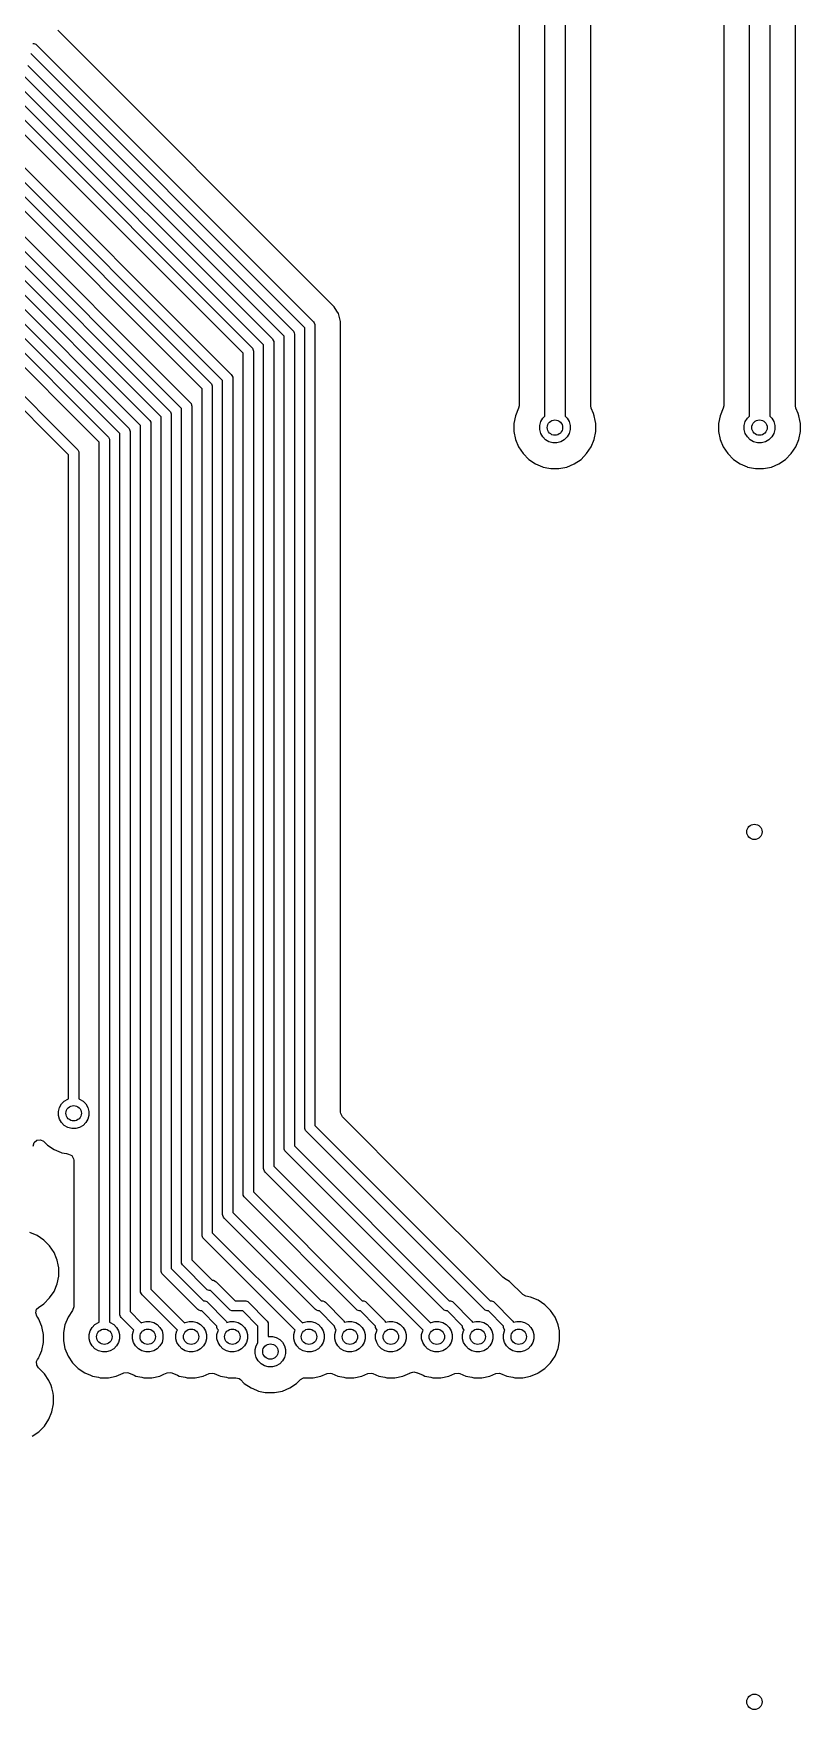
# Model space of a CAD drawing. Extents: x 2.56 to 8.39, y -5.65 to -1.26.
# Drawn here: x 6.488 to 7.079, y -3.683 to -2.394 of the extents above; entities that cross this region are included whole.
import ezdxf

# ---------------------------------------------------------------- set-up
doc = ezdxf.new("R2010")
doc.units = 0
doc.header["$MEASUREMENT"] = 0
doc.layers.add('BLACK', color=7, linetype='CONTINUOUS')

msp = doc.modelspace()

# ---------------------------------------------------------------- linework, layer by layer
at = {"layer": 'BLACK', "linetype": 'CONTINUOUS'}
for p, q in [((7.0197, -2.1725), (7.0197, -2.6801)), ((7.0394, -2.6882), (7.0394, -2.1752)), ((7.0551, -2.1785), (7.0551, -2.6882)), ((7.0748, -2.6801), (7.0748, -2.1886)), ((6.8622, -2.2119), (6.8622, -2.6801)), ((6.8819, -2.6882), (6.8819, -2.2146)), ((6.8976, -2.2178), (6.8976, -2.6882)), ((6.9173, -2.6801), (6.9173, -2.228)), ((6.72, -2.6039), (6.5072, -2.391)), ((6.6972, -2.62), (6.4864, -2.4092)), ((6.488, -2.4013), (6.4888, -2.4014)), ((6.4888, -2.4014), (6.4902, -2.402)), ((6.4902, -2.402), (6.4908, -2.4025)), ((6.4908, -2.4025), (6.7039, -2.6156)), ((6.4842, -2.4183), (6.6881, -2.6221)), ((6.4777, -2.4341), (6.6723, -2.6287)), ((6.6814, -2.6265), (6.4798, -2.425)), ((6.6656, -2.6331), (6.4733, -2.4408)), ((6.6498, -2.6396), (6.4668, -2.4566)), ((6.4712, -2.4499), (6.6565, -2.6352)), ((6.634, -2.6606), (6.4458, -2.4724)), ((6.4502, -2.4656), (6.6407, -2.6561)), ((6.6182, -2.6671), (6.4393, -2.4881)), ((6.4437, -2.4814), (6.6249, -2.6627)), ((6.4287, -2.4972), (6.6092, -2.6777)), ((6.6024, -2.6821), (6.4243, -2.5039)), ((6.5867, -2.6886), (6.4216, -2.5236)), ((6.4261, -2.5169), (6.5934, -2.6842)), ((6.4234, -2.5366), (6.5776, -2.6908)), ((6.5709, -2.6952), (6.419, -2.5433)), ((6.5549, -2.7015), (6.4164, -2.563)), ((6.4208, -2.5563), (6.5616, -2.6971)), ((6.4181, -2.576), (6.5458, -2.7036)), ((6.5391, -2.7081), (6.4137, -2.5827)), ((6.4083, -2.5996), (6.5222, -2.7135)), ((6.7219, -2.6072), (6.72, -2.6039)), ((6.72, -2.6039), (6.72, -2.6039)), ((6.5155, -2.7179), (6.4039, -2.6063)), ((6.7039, -2.6156), (6.7044, -2.6162)), ((6.7044, -2.6162), (6.705, -2.6176)), ((6.7231, -2.6092), (6.7219, -2.6072)), ((6.7244, -2.6141), (6.7231, -2.6092)), ((6.7247, -2.6153), (6.7244, -2.6141)), ((6.7247, -2.6219), (6.7247, -2.6153)), ((6.6723, -2.6287), (6.6728, -2.6293)), ((6.6728, -2.6293), (6.6728, -2.6293)), ((6.6728, -2.6293), (6.6734, -2.6307)), ((6.6814, -3.2511), (6.6814, -2.6265)), ((6.6881, -2.6221), (6.6886, -2.6227)), ((6.6886, -2.6227), (6.6892, -2.6241)), ((6.6892, -2.6241), (6.6893, -2.6249)), ((6.6893, -2.6249), (6.6893, -3.2495)), ((6.6972, -3.2354), (6.6972, -2.62)), ((6.705, -2.6176), (6.705, -2.6184)), ((6.705, -2.6184), (6.705, -3.2338)), ((6.7247, -3.2236), (6.7247, -2.6219)), ((6.7247, -2.6219), (6.7247, -2.6219)), ((6.6498, -3.2865), (6.6498, -2.6396)), ((6.6565, -2.6352), (6.657, -2.6358)), ((6.657, -2.6358), (6.657, -2.6358)), ((6.657, -2.6358), (6.6576, -2.6372)), ((6.6576, -2.6372), (6.6577, -2.638)), ((6.6577, -2.638), (6.6577, -3.2849)), ((6.6656, -3.2668), (6.6656, -2.6331)), ((6.6734, -2.6307), (6.6735, -2.6315)), ((6.6735, -2.6315), (6.6735, -3.2652)), ((6.6182, -3.3179), (6.6182, -2.6671)), ((6.6249, -2.6627), (6.6254, -2.6633)), ((6.6254, -2.6633), (6.6254, -2.6633)), ((6.6254, -2.6633), (6.626, -2.6647)), ((6.626, -2.6647), (6.6261, -2.6655)), ((6.6261, -2.6655), (6.6261, -3.3163)), ((6.634, -3.3022), (6.634, -2.6606)), ((6.6407, -2.6561), (6.6412, -2.6567)), ((6.6412, -2.6567), (6.6418, -2.6582)), ((6.6418, -2.6582), (6.6419, -2.6589)), ((6.6419, -2.6589), (6.6419, -3.3006)), ((6.6092, -2.6777), (6.6097, -2.6783)), ((6.6097, -2.6783), (6.6102, -2.6797)), ((6.6102, -2.6797), (6.6103, -2.6805)), ((6.6103, -2.6805), (6.6103, -3.3372)), ((6.8622, -2.6801), (6.8618, -2.682)), ((6.9177, -2.682), (6.9173, -2.6801)), ((7.0197, -2.6801), (7.0193, -2.682)), ((7.0752, -2.682), (7.0748, -2.6801)), ((6.5776, -2.6908), (6.5781, -2.6914)), ((6.5781, -2.6914), (6.5787, -2.6928)), ((6.5787, -2.6928), (6.5787, -2.6935)), ((6.5787, -2.6935), (6.5787, -3.3596)), ((6.5867, -3.3454), (6.5867, -2.6886)), ((6.5934, -2.6842), (6.5939, -2.6848)), ((6.5939, -2.6848), (6.5945, -2.6862)), ((6.5945, -2.6862), (6.5945, -2.687)), ((6.5945, -2.687), (6.5945, -3.3438)), ((6.6024, -3.3388), (6.6024, -2.6821)), ((6.8595, -2.6877), (6.8582, -2.6937)), ((6.8582, -2.6937), (6.8582, -2.7)), ((6.8618, -2.682), (6.8595, -2.6877)), ((6.8595, -2.6877), (6.8595, -2.6877)), ((6.8781, -2.6953), (6.8789, -2.6923)), ((6.8789, -2.6923), (6.8804, -2.6897)), ((6.8804, -2.6897), (6.8819, -2.6882)), ((6.8976, -2.6882), (6.8991, -2.6897)), ((6.8991, -2.6897), (6.9007, -2.6923)), ((6.9007, -2.6923), (6.9015, -2.6953)), ((6.9194, -2.686), (6.9177, -2.682)), ((6.9201, -2.6877), (6.9194, -2.686)), ((6.9208, -2.6914), (6.9201, -2.6877)), ((6.9213, -2.6937), (6.9208, -2.6914)), ((6.9213, -2.7), (6.9213, -2.6937)), ((6.9213, -2.6937), (6.9213, -2.6937)), ((6.9213, -2.6937), (6.9213, -2.6937)), ((7.0169, -2.6877), (7.0157, -2.6937)), ((7.0157, -2.6937), (7.0157, -2.7)), ((7.0193, -2.682), (7.0169, -2.6877)), ((7.0169, -2.6877), (7.0169, -2.6877)), ((7.0355, -2.6953), (7.0363, -2.6923)), ((7.0363, -2.6923), (7.0379, -2.6897)), ((7.0379, -2.6897), (7.0394, -2.6882)), ((7.0551, -2.6882), (7.0566, -2.6897)), ((7.0566, -2.6897), (7.0582, -2.6923)), ((7.0582, -2.6923), (7.059, -2.6953)), ((7.0769, -2.686), (7.0752, -2.682)), ((7.0775, -2.6877), (7.0769, -2.686)), ((7.0783, -2.6914), (7.0775, -2.6877)), ((7.0788, -2.6937), (7.0783, -2.6914)), ((7.0788, -2.7), (7.0788, -2.6937)), ((7.0788, -2.6937), (7.0788, -2.6937)), ((7.0788, -2.6937), (7.0788, -2.6937)), ((6.5458, -2.7036), (6.5463, -2.7042)), ((6.5463, -2.7042), (6.5463, -2.7042)), ((6.5463, -2.7042), (6.5469, -2.7057)), ((6.5469, -2.7057), (6.547, -2.7064)), ((6.547, -2.7064), (6.547, -3.3852)), ((6.5549, -3.3786), (6.5549, -2.7015)), ((6.5616, -2.6971), (6.5621, -2.6977)), ((6.5621, -2.6977), (6.5627, -2.6991)), ((6.5627, -2.6991), (6.5628, -2.6999)), ((6.5628, -2.6999), (6.5628, -3.377)), ((6.5709, -3.3612), (6.5709, -2.6952)), ((6.8582, -2.7), (6.8595, -2.706)), ((6.8595, -2.706), (6.8595, -2.706)), ((6.8595, -2.706), (6.8618, -2.7118)), ((6.8781, -2.6984), (6.8781, -2.6953)), ((6.8789, -2.7014), (6.8781, -2.6984)), ((6.8804, -2.704), (6.8789, -2.7014)), ((6.8826, -2.7062), (6.8804, -2.704)), ((6.8852, -2.7078), (6.8826, -2.7062)), ((6.897, -2.7062), (6.8943, -2.7078)), ((6.8991, -2.704), (6.897, -2.7062)), ((6.9007, -2.7014), (6.8991, -2.704)), ((6.9015, -2.6984), (6.9007, -2.7014)), ((6.9015, -2.6953), (6.9015, -2.6984)), ((6.9177, -2.7118), (6.9201, -2.706)), ((6.9201, -2.706), (6.9213, -2.7)), ((7.0157, -2.7), (7.0169, -2.706)), ((7.0169, -2.706), (7.0169, -2.706)), ((7.0169, -2.706), (7.0193, -2.7118)), ((7.0355, -2.6984), (7.0355, -2.6953)), ((7.0363, -2.7014), (7.0355, -2.6984)), ((7.0379, -2.704), (7.0363, -2.7014)), ((7.0401, -2.7062), (7.0379, -2.704)), ((7.0427, -2.7078), (7.0401, -2.7062)), ((7.0544, -2.7062), (7.0518, -2.7078)), ((7.0566, -2.704), (7.0544, -2.7062)), ((7.0582, -2.7014), (7.0566, -2.704)), ((7.059, -2.6984), (7.0582, -2.7014)), ((7.059, -2.6953), (7.059, -2.6984)), ((7.0752, -2.7118), (7.0775, -2.706)), ((7.0775, -2.706), (7.0788, -2.7)), ((6.5155, -3.2133), (6.5155, -2.7179)), ((6.5222, -2.7135), (6.5227, -2.7141)), ((6.5227, -2.7141), (6.5233, -2.7155)), ((6.5233, -2.7155), (6.5233, -2.7163)), ((6.5233, -2.7163), (6.5233, -3.2133)), ((6.5391, -3.3852), (6.5391, -2.7081)), ((6.8618, -2.7118), (6.8618, -2.7118)), ((6.8618, -2.7118), (6.8653, -2.7169)), ((6.8653, -2.7169), (6.8653, -2.7169)), ((6.8653, -2.7169), (6.8697, -2.7213)), ((6.8882, -2.7086), (6.8852, -2.7078)), ((6.8913, -2.7086), (6.8882, -2.7086)), ((6.8943, -2.7078), (6.8913, -2.7086)), ((6.9099, -2.7213), (6.9142, -2.7169)), ((6.9142, -2.7169), (6.9177, -2.7118)), ((7.0193, -2.7118), (7.0193, -2.7118)), ((7.0193, -2.7118), (7.0228, -2.7169)), ((7.0228, -2.7169), (7.0228, -2.7169)), ((7.0228, -2.7169), (7.0272, -2.7213)), ((7.0457, -2.7086), (7.0427, -2.7078)), ((7.0488, -2.7086), (7.0457, -2.7086)), ((7.0518, -2.7078), (7.0488, -2.7086)), ((7.0673, -2.7213), (7.0717, -2.7169)), ((7.0717, -2.7169), (7.0752, -2.7118)), ((6.8697, -2.7213), (6.8697, -2.7213)), ((6.8697, -2.7213), (6.8748, -2.7248)), ((6.8748, -2.7248), (6.8748, -2.7248)), ((6.8748, -2.7248), (6.8803, -2.727)), ((6.8803, -2.727), (6.8806, -2.7272)), ((6.8806, -2.7272), (6.8852, -2.7281)), ((6.8852, -2.7281), (6.8867, -2.7284)), ((6.8867, -2.7284), (6.8867, -2.7284)), ((6.8867, -2.7284), (6.8867, -2.7284)), ((6.8867, -2.7284), (6.8929, -2.7284)), ((6.8929, -2.7284), (6.899, -2.7272)), ((6.8929, -2.7284), (6.8929, -2.7284)), ((6.899, -2.7272), (6.9047, -2.7248)), ((6.9047, -2.7248), (6.9099, -2.7213)), ((7.0272, -2.7213), (7.0272, -2.7213)), ((7.0272, -2.7213), (7.0323, -2.7248)), ((7.0323, -2.7248), (7.0323, -2.7248)), ((7.0323, -2.7248), (7.0378, -2.727)), ((7.0378, -2.727), (7.0381, -2.7272)), ((7.0381, -2.7272), (7.0427, -2.7281)), ((7.0427, -2.7281), (7.0441, -2.7284)), ((7.0441, -2.7284), (7.0441, -2.7284)), ((7.0441, -2.7284), (7.0441, -2.7284)), ((7.0441, -2.7284), (7.0503, -2.7284)), ((7.0503, -2.7284), (7.0564, -2.7272)), ((7.0503, -2.7284), (7.0503, -2.7284)), ((7.0564, -2.7272), (7.0622, -2.7248)), ((7.0622, -2.7248), (7.0673, -2.7213)), ((6.5077, -3.2229), (6.5085, -3.2199)), ((6.5077, -3.226), (6.5077, -3.2229)), ((6.5085, -3.2199), (6.51, -3.2172)), ((6.51, -3.2172), (6.5122, -3.215)), ((6.5122, -3.215), (6.5149, -3.2135)), ((6.5149, -3.2135), (6.5155, -3.2133)), ((6.5233, -3.2133), (6.5239, -3.2135)), ((6.5239, -3.2135), (6.5266, -3.215)), ((6.5266, -3.215), (6.5288, -3.2172)), ((6.5288, -3.2172), (6.5303, -3.2199)), ((6.5303, -3.2199), (6.5311, -3.2229)), ((6.5311, -3.2229), (6.5311, -3.226)), ((6.5085, -3.2289), (6.5077, -3.226)), ((6.51, -3.2316), (6.5085, -3.2289)), ((6.5122, -3.2338), (6.51, -3.2316)), ((6.5149, -3.2353), (6.5122, -3.2338)), ((6.5179, -3.2361), (6.5149, -3.2353)), ((6.521, -3.2361), (6.5179, -3.2361)), ((6.5239, -3.2353), (6.521, -3.2361)), ((6.5266, -3.2338), (6.5239, -3.2353)), ((6.5288, -3.2316), (6.5266, -3.2338)), ((6.5303, -3.2289), (6.5288, -3.2316)), ((6.5311, -3.226), (6.5303, -3.2289)), ((6.6972, -3.2362), (6.6972, -3.2354)), ((6.6978, -3.2376), (6.6972, -3.2362)), ((6.705, -3.2338), (6.8399, -3.3687)), ((6.7249, -3.2246), (6.7247, -3.2236)), ((6.7262, -3.2271), (6.7249, -3.2246)), ((6.7795, -3.2804), (6.7262, -3.2271)), ((6.4882, -3.2496), (6.489, -3.2469)), ((6.489, -3.2469), (6.4911, -3.2451)), ((6.4911, -3.2451), (6.4938, -3.2447)), ((6.4938, -3.2447), (6.4963, -3.2459)), ((6.4963, -3.2459), (6.4965, -3.2461)), ((6.4965, -3.2461), (6.4993, -3.2489)), ((6.4993, -3.2489), (6.4993, -3.2489)), ((6.4993, -3.2489), (6.5045, -3.2523)), ((6.6983, -3.2382), (6.6978, -3.2376)), ((6.8355, -3.3754), (6.6983, -3.2382)), ((6.5045, -3.2523), (6.5045, -3.2523)), ((6.5045, -3.2523), (6.5099, -3.2546)), ((6.5099, -3.2546), (6.5102, -3.2547)), ((6.5102, -3.2547), (6.5138, -3.2554)), ((6.5138, -3.2554), (6.5155, -3.2558)), ((6.5155, -3.2558), (6.5179, -3.257)), ((6.5179, -3.257), (6.5193, -3.2594)), ((6.5193, -3.2594), (6.5194, -3.2605)), ((6.5194, -3.2605), (6.5194, -3.3734)), ((6.6815, -3.2519), (6.6814, -3.2511)), ((6.682, -3.2533), (6.6815, -3.2519)), ((6.6825, -3.2539), (6.682, -3.2533)), ((6.804, -3.3754), (6.6825, -3.2539)), ((6.6893, -3.2495), (6.8084, -3.3687)), ((6.6657, -3.2676), (6.6656, -3.2668)), ((6.6663, -3.269), (6.6657, -3.2676)), ((6.6667, -3.2696), (6.6663, -3.269)), ((6.7883, -3.3912), (6.6667, -3.2696)), ((6.6735, -3.2652), (6.7939, -3.3856)), ((6.6499, -3.2873), (6.6498, -3.2865)), ((6.6505, -3.2887), (6.6499, -3.2873)), ((6.6577, -3.2849), (6.7415, -3.3687)), ((6.8496, -3.3505), (6.7795, -3.2804)), ((6.6419, -3.3006), (6.71, -3.3687)), ((6.651, -3.2893), (6.6505, -3.2887)), ((6.7371, -3.3754), (6.651, -3.2893)), ((6.6341, -3.303), (6.634, -3.3022)), ((6.6347, -3.3044), (6.6341, -3.303)), ((6.6352, -3.305), (6.6347, -3.3044)), ((6.7056, -3.3754), (6.6352, -3.305)), ((6.4913, -3.3185), (6.4856, -3.3162)), ((6.4965, -3.322), (6.4913, -3.3185)), ((6.4913, -3.3185), (6.4913, -3.3185)), ((6.5009, -3.3264), (6.4965, -3.322)), ((6.4965, -3.322), (6.4965, -3.322)), ((6.5043, -3.3315), (6.5009, -3.3264)), ((6.5009, -3.3264), (6.5009, -3.3264)), ((6.6183, -3.3187), (6.6182, -3.3179)), ((6.6189, -3.3201), (6.6183, -3.3187)), ((6.6194, -3.3207), (6.6189, -3.3201)), ((6.6899, -3.3912), (6.6194, -3.3207)), ((6.6261, -3.3163), (6.6955, -3.3856)), ((6.5063, -3.3362), (6.5043, -3.3315)), ((6.5043, -3.3315), (6.5043, -3.3315)), ((6.5067, -3.3373), (6.5063, -3.3362)), ((6.5074, -3.341), (6.5067, -3.3373)), ((6.6025, -3.3396), (6.6024, -3.3388)), ((6.6103, -3.3372), (6.626, -3.3529)), ((6.5067, -3.3556), (6.5079, -3.3496)), ((6.5079, -3.3434), (6.5074, -3.341)), ((6.5079, -3.3496), (6.5079, -3.3434)), ((6.5079, -3.3434), (6.5079, -3.3434)), ((6.5079, -3.3434), (6.5079, -3.3434)), ((6.5867, -3.3462), (6.5867, -3.3454)), ((6.5873, -3.3476), (6.5867, -3.3462)), ((6.5878, -3.3482), (6.5873, -3.3476)), ((6.615, -3.3754), (6.5878, -3.3482)), ((6.5945, -3.3438), (6.6194, -3.3687)), ((6.6031, -3.341), (6.6025, -3.3396)), ((6.6036, -3.3416), (6.6031, -3.341)), ((6.6216, -3.3596), (6.6036, -3.3416)), ((6.8507, -3.3513), (6.8496, -3.3505)), ((6.851, -3.3515), (6.8507, -3.3513)), ((6.8507, -3.3513), (6.8507, -3.3513)), ((6.8522, -3.3522), (6.851, -3.3515)), ((6.851, -3.3515), (6.851, -3.3515)), ((6.8548, -3.3537), (6.8522, -3.3522)), ((6.5009, -3.3665), (6.5043, -3.3614)), ((6.5043, -3.3614), (6.5067, -3.3556)), ((6.5709, -3.362), (6.5709, -3.3612)), ((6.5715, -3.3634), (6.5709, -3.362)), ((6.572, -3.364), (6.5715, -3.3634)), ((6.5992, -3.3912), (6.572, -3.364)), ((6.5787, -3.3596), (6.6048, -3.3856)), ((6.6221, -3.3601), (6.6216, -3.3596)), ((6.6236, -3.3607), (6.6221, -3.3601)), ((6.6243, -3.3607), (6.6236, -3.3607)), ((6.6246, -3.3607), (6.6243, -3.3607)), ((6.6392, -3.3754), (6.6246, -3.3607)), ((6.626, -3.3529), (6.6262, -3.3529)), ((6.6262, -3.3529), (6.627, -3.3529)), ((6.627, -3.3529), (6.6284, -3.3535)), ((6.6284, -3.3535), (6.629, -3.354)), ((6.629, -3.354), (6.6436, -3.3687)), ((6.865, -3.3639), (6.8548, -3.3537)), ((6.8675, -3.3652), (6.865, -3.3639)), ((6.865, -3.3639), (6.865, -3.3639)), ((6.8711, -3.3659), (6.8675, -3.3652)), ((6.4902, -3.3778), (6.4909, -3.3752)), ((6.491, -3.3805), (6.4902, -3.3778)), ((6.4909, -3.3752), (6.4923, -3.3737)), ((6.4923, -3.3737), (6.4965, -3.3709)), ((6.4965, -3.3709), (6.5009, -3.3665)), ((6.5186, -3.3761), (6.5151, -3.3813)), ((6.5194, -3.3734), (6.5186, -3.3761)), ((6.5186, -3.3761), (6.5186, -3.3761)), ((6.5628, -3.377), (6.5714, -3.3856)), ((6.6156, -3.3759), (6.615, -3.3754)), ((6.617, -3.3765), (6.6156, -3.3759)), ((6.6178, -3.3765), (6.617, -3.3765)), ((6.618, -3.3765), (6.6178, -3.3765)), ((6.6296, -3.3881), (6.618, -3.3765)), ((6.6194, -3.3687), (6.6196, -3.3687)), ((6.6196, -3.3687), (6.6204, -3.3687)), ((6.6204, -3.3687), (6.6218, -3.3693)), ((6.6218, -3.3693), (6.6224, -3.3698)), ((6.6224, -3.3698), (6.6363, -3.3837)), ((6.6398, -3.3759), (6.6392, -3.3754)), ((6.6412, -3.3765), (6.6398, -3.3759)), ((6.642, -3.3765), (6.6412, -3.3765)), ((6.6496, -3.3765), (6.642, -3.3765)), ((6.6436, -3.3687), (6.6513, -3.3687)), ((6.6612, -3.3881), (6.6496, -3.3765)), ((6.6513, -3.3687), (6.652, -3.3687)), ((6.652, -3.3687), (6.6534, -3.3693)), ((6.6534, -3.3693), (6.654, -3.3698)), ((6.654, -3.3698), (6.6679, -3.3837)), ((6.7062, -3.3759), (6.7056, -3.3754)), ((6.7076, -3.3765), (6.7062, -3.3759)), ((6.7083, -3.3765), (6.7076, -3.3765)), ((6.7087, -3.3765), (6.7083, -3.3765)), ((6.7202, -3.3881), (6.7087, -3.3765)), ((6.71, -3.3687), (6.7103, -3.3687)), ((6.7103, -3.3687), (6.7111, -3.3687)), ((6.7111, -3.3687), (6.7125, -3.3693)), ((6.7125, -3.3693), (6.7131, -3.3698)), ((6.7131, -3.3698), (6.727, -3.3837)), ((6.7377, -3.3759), (6.7371, -3.3754)), ((6.7391, -3.3765), (6.7377, -3.3759)), ((6.7398, -3.3765), (6.7391, -3.3765)), ((6.7402, -3.3765), (6.7398, -3.3765)), ((6.7517, -3.3881), (6.7402, -3.3765)), ((6.7415, -3.3687), (6.7418, -3.3687)), ((6.7418, -3.3687), (6.7426, -3.3687)), ((6.7426, -3.3687), (6.744, -3.3693)), ((6.744, -3.3693), (6.7446, -3.3698)), ((6.7446, -3.3698), (6.7585, -3.3837)), ((6.8046, -3.3759), (6.804, -3.3754)), ((6.806, -3.3765), (6.8046, -3.3759)), ((6.8068, -3.3765), (6.806, -3.3765)), ((6.8071, -3.3765), (6.8068, -3.3765)), ((6.8187, -3.3881), (6.8071, -3.3765)), ((6.8084, -3.3687), (6.8087, -3.3687)), ((6.8087, -3.3687), (6.8095, -3.3687)), ((6.8095, -3.3687), (6.8109, -3.3693)), ((6.8109, -3.3693), (6.8115, -3.3698)), ((6.8115, -3.3698), (6.8254, -3.3837)), ((6.8361, -3.3759), (6.8355, -3.3754)), ((6.8375, -3.3765), (6.8361, -3.3759)), ((6.8383, -3.3765), (6.8375, -3.3765)), ((6.8386, -3.3765), (6.8383, -3.3765)), ((6.8502, -3.3881), (6.8386, -3.3765)), ((6.8399, -3.3687), (6.8402, -3.3687)), ((6.8402, -3.3687), (6.841, -3.3687)), ((6.841, -3.3687), (6.8424, -3.3693)), ((6.8424, -3.3693), (6.843, -3.3698)), ((6.843, -3.3698), (6.8569, -3.3837)), ((6.8769, -3.3683), (6.8711, -3.3659)), ((6.8711, -3.3659), (6.8711, -3.3659)), ((6.882, -3.3718), (6.8769, -3.3683)), ((6.8769, -3.3683), (6.8769, -3.3683)), ((6.8864, -3.3762), (6.882, -3.3718)), ((6.882, -3.3718), (6.882, -3.3718)), ((6.8899, -3.3813), (6.8864, -3.3762)), ((6.8864, -3.3762), (6.8864, -3.3762)), ((6.4917, -3.3815), (6.491, -3.3805)), ((6.4925, -3.3827), (6.4917, -3.3815)), ((6.4941, -3.3866), (6.4925, -3.3827)), ((6.4925, -3.3827), (6.4925, -3.3827)), ((6.4925, -3.3827), (6.4925, -3.3827)), ((6.4949, -3.3884), (6.4941, -3.3866)), ((6.4951, -3.3897), (6.4949, -3.3884)), ((6.4961, -3.3945), (6.4951, -3.3897)), ((6.5127, -3.3871), (6.5115, -3.3931)), ((6.5151, -3.3813), (6.5127, -3.3871)), ((6.5127, -3.3871), (6.5127, -3.3871)), ((6.5151, -3.3813), (6.5151, -3.3813)), ((6.5321, -3.3917), (6.5337, -3.3891)), ((6.5337, -3.3891), (6.5358, -3.3869)), ((6.5358, -3.3869), (6.5385, -3.3853)), ((6.5385, -3.3853), (6.5391, -3.3852)), ((6.547, -3.3852), (6.5476, -3.3853)), ((6.5476, -3.3853), (6.5502, -3.3869)), ((6.5502, -3.3869), (6.5524, -3.3891)), ((6.5524, -3.3891), (6.5539, -3.3917)), ((6.555, -3.3794), (6.5549, -3.3786)), ((6.5555, -3.3808), (6.555, -3.3794)), ((6.556, -3.3814), (6.5555, -3.3808)), ((6.5658, -3.3912), (6.556, -3.3814)), ((6.5714, -3.3856), (6.5719, -3.3853)), ((6.5719, -3.3853), (6.5749, -3.3845)), ((6.5749, -3.3845), (6.578, -3.3845)), ((6.578, -3.3845), (6.581, -3.3853)), ((6.581, -3.3853), (6.5836, -3.3869)), ((6.5836, -3.3869), (6.5858, -3.3891)), ((6.5858, -3.3891), (6.5874, -3.3917)), ((6.6048, -3.3856), (6.6053, -3.3853)), ((6.6053, -3.3853), (6.6083, -3.3845)), ((6.6083, -3.3845), (6.6114, -3.3845)), ((6.6114, -3.3845), (6.6144, -3.3853)), ((6.6144, -3.3853), (6.617, -3.3869)), ((6.617, -3.3869), (6.6192, -3.3891)), ((6.6192, -3.3891), (6.6208, -3.3917)), ((6.6296, -3.3883), (6.6296, -3.3881)), ((6.6296, -3.3891), (6.6296, -3.3883)), ((6.6302, -3.3905), (6.6296, -3.3891)), ((6.6307, -3.3911), (6.6302, -3.3905)), ((6.6363, -3.3837), (6.6368, -3.3843)), ((6.6368, -3.3843), (6.6372, -3.3853)), ((6.6372, -3.3853), (6.6399, -3.3845)), ((6.6399, -3.3845), (6.643, -3.3845)), ((6.643, -3.3845), (6.646, -3.3853)), ((6.646, -3.3853), (6.6486, -3.3869)), ((6.6486, -3.3869), (6.6508, -3.3891)), ((6.6508, -3.3891), (6.6524, -3.3917)), ((6.6612, -3.401), (6.6612, -3.3881)), ((6.6679, -3.3837), (6.6684, -3.3843)), ((6.6684, -3.3843), (6.669, -3.3857)), ((6.669, -3.3857), (6.6691, -3.3865)), ((6.6691, -3.3865), (6.6691, -3.3961)), ((6.6955, -3.3856), (6.696, -3.3853)), ((6.696, -3.3853), (6.699, -3.3845)), ((6.699, -3.3845), (6.7021, -3.3845)), ((6.7021, -3.3845), (6.705, -3.3853)), ((6.705, -3.3853), (6.7077, -3.3869)), ((6.7077, -3.3869), (6.7099, -3.3891)), ((6.7099, -3.3891), (6.7114, -3.3917)), ((6.7202, -3.3884), (6.7202, -3.3881)), ((6.7203, -3.3892), (6.7202, -3.3884)), ((6.7209, -3.3906), (6.7203, -3.3892)), ((6.7214, -3.3912), (6.7209, -3.3906)), ((6.727, -3.3837), (6.7274, -3.3843)), ((6.7274, -3.3843), (6.7279, -3.3852)), ((6.7279, -3.3852), (6.7305, -3.3845)), ((6.7305, -3.3845), (6.7335, -3.3845)), ((6.7335, -3.3845), (6.7365, -3.3853)), ((6.7365, -3.3853), (6.7392, -3.3869)), ((6.7392, -3.3869), (6.7414, -3.3891)), ((6.7414, -3.3891), (6.7429, -3.3917)), ((6.7517, -3.3884), (6.7517, -3.3881)), ((6.7518, -3.3892), (6.7517, -3.3884)), ((6.7524, -3.3906), (6.7518, -3.3892)), ((6.7529, -3.3912), (6.7524, -3.3906)), ((6.7585, -3.3837), (6.7589, -3.3843)), ((6.7589, -3.3843), (6.7593, -3.3852)), ((6.7593, -3.3852), (6.762, -3.3845)), ((6.762, -3.3845), (6.765, -3.3845)), ((6.765, -3.3845), (6.768, -3.3853)), ((6.768, -3.3853), (6.7707, -3.3869)), ((6.7707, -3.3869), (6.7729, -3.3891)), ((6.7729, -3.3891), (6.7744, -3.3917)), ((6.7939, -3.3856), (6.7944, -3.3853)), ((6.7944, -3.3853), (6.7974, -3.3845)), ((6.7974, -3.3845), (6.8005, -3.3845)), ((6.8005, -3.3845), (6.8035, -3.3853)), ((6.8035, -3.3853), (6.8061, -3.3869)), ((6.8061, -3.3869), (6.8083, -3.3891)), ((6.8083, -3.3891), (6.8098, -3.3917)), ((6.8187, -3.3884), (6.8187, -3.3881)), ((6.8187, -3.3892), (6.8187, -3.3884)), ((6.8193, -3.3906), (6.8187, -3.3892)), ((6.8198, -3.3912), (6.8193, -3.3906)), ((6.8254, -3.3837), (6.8259, -3.3843)), ((6.8259, -3.3843), (6.8263, -3.3852)), ((6.8263, -3.3852), (6.8289, -3.3845)), ((6.8289, -3.3845), (6.832, -3.3845)), ((6.832, -3.3845), (6.835, -3.3853)), ((6.835, -3.3853), (6.8376, -3.3869)), ((6.8376, -3.3869), (6.8398, -3.3891)), ((6.8398, -3.3891), (6.8413, -3.3917)), ((6.8502, -3.3884), (6.8502, -3.3881)), ((6.8502, -3.3892), (6.8502, -3.3884)), ((6.8508, -3.3906), (6.8502, -3.3892)), ((6.8513, -3.3912), (6.8508, -3.3906)), ((6.8569, -3.3837), (6.8574, -3.3843)), ((6.8574, -3.3843), (6.8578, -3.3852)), ((6.8578, -3.3852), (6.8604, -3.3845)), ((6.8604, -3.3845), (6.8635, -3.3845)), ((6.8635, -3.3845), (6.8664, -3.3853)), ((6.8664, -3.3853), (6.8691, -3.3869)), ((6.8691, -3.3869), (6.8713, -3.3891)), ((6.8713, -3.3891), (6.8728, -3.3917)), ((6.8919, -3.3863), (6.8899, -3.3813)), ((6.8899, -3.3813), (6.8899, -3.3813)), ((6.8922, -3.3871), (6.8919, -3.3863)), ((6.8932, -3.3917), (6.8922, -3.3871)), ((6.4949, -3.4068), (6.4961, -3.4007)), ((6.4961, -3.4007), (6.4961, -3.3945)), ((6.4961, -3.3945), (6.4961, -3.3945)), ((6.4961, -3.3945), (6.4961, -3.3945)), ((6.5115, -3.3931), (6.5115, -3.3994)), ((6.5115, -3.3994), (6.5127, -3.4054)), ((6.5313, -3.3947), (6.5321, -3.3917)), ((6.5313, -3.3978), (6.5313, -3.3947)), ((6.5321, -3.4008), (6.5313, -3.3978)), ((6.5337, -3.4034), (6.5321, -3.4008)), ((6.5358, -3.4056), (6.5337, -3.4034)), ((6.5524, -3.4034), (6.5502, -3.4056)), ((6.5539, -3.4008), (6.5524, -3.4034)), ((6.5539, -3.3917), (6.5547, -3.3947)), ((6.5547, -3.3978), (6.5539, -3.4008)), ((6.5547, -3.3947), (6.5547, -3.3978)), ((6.5647, -3.3947), (6.5655, -3.3917)), ((6.5647, -3.3978), (6.5647, -3.3947)), ((6.5655, -3.4008), (6.5647, -3.3978)), ((6.5655, -3.3917), (6.5658, -3.3912)), ((6.5671, -3.4034), (6.5655, -3.4008)), ((6.5692, -3.4056), (6.5671, -3.4034)), ((6.5858, -3.4034), (6.5836, -3.4056)), ((6.5874, -3.4008), (6.5858, -3.4034)), ((6.5874, -3.3917), (6.5881, -3.3947)), ((6.5881, -3.3978), (6.5874, -3.4008)), ((6.5881, -3.3947), (6.5881, -3.3978)), ((6.5981, -3.3947), (6.5989, -3.3917)), ((6.5981, -3.3978), (6.5981, -3.3947)), ((6.5989, -3.4008), (6.5981, -3.3978)), ((6.5989, -3.3917), (6.5992, -3.3912)), ((6.6005, -3.4034), (6.5989, -3.4008)), ((6.6027, -3.4056), (6.6005, -3.4034)), ((6.6192, -3.4034), (6.617, -3.4056)), ((6.6208, -3.4008), (6.6192, -3.4034)), ((6.6208, -3.3917), (6.6216, -3.3947)), ((6.6216, -3.3978), (6.6208, -3.4008)), ((6.6216, -3.3947), (6.6216, -3.3978)), ((6.6297, -3.3947), (6.6305, -3.3917)), ((6.6297, -3.3978), (6.6297, -3.3947)), ((6.6305, -3.4008), (6.6297, -3.3978)), ((6.6305, -3.3917), (6.6308, -3.3912)), ((6.6321, -3.4034), (6.6305, -3.4008)), ((6.6308, -3.3912), (6.6307, -3.3911)), ((6.6343, -3.4056), (6.6321, -3.4034)), ((6.6508, -3.4034), (6.6486, -3.4056)), ((6.6524, -3.4008), (6.6508, -3.4034)), ((6.6524, -3.3917), (6.6532, -3.3947)), ((6.6532, -3.3978), (6.6524, -3.4008)), ((6.6532, -3.3947), (6.6532, -3.3978)), ((6.6591, -3.4062), (6.6599, -3.4032)), ((6.6599, -3.4032), (6.6612, -3.401)), ((6.6691, -3.3961), (6.6692, -3.396)), ((6.6692, -3.396), (6.6723, -3.396)), ((6.6723, -3.396), (6.6753, -3.3968)), ((6.6753, -3.3968), (6.678, -3.3984)), ((6.678, -3.3984), (6.6802, -3.4006)), ((6.6802, -3.4006), (6.6817, -3.4032)), ((6.6817, -3.4032), (6.6825, -3.4062)), ((6.6888, -3.3947), (6.6896, -3.3917)), ((6.6888, -3.3978), (6.6888, -3.3947)), ((6.6896, -3.4008), (6.6888, -3.3978)), ((6.6896, -3.3917), (6.6899, -3.3912)), ((6.6911, -3.4034), (6.6896, -3.4008)), ((6.6933, -3.4056), (6.6911, -3.4034)), ((6.7099, -3.4034), (6.7077, -3.4056)), ((6.7114, -3.4008), (6.7099, -3.4034)), ((6.7114, -3.3917), (6.7122, -3.3947)), ((6.7122, -3.3978), (6.7114, -3.4008)), ((6.7122, -3.3947), (6.7122, -3.3978)), ((6.7203, -3.3947), (6.7211, -3.3917)), ((6.7203, -3.3978), (6.7203, -3.3947)), ((6.7211, -3.4008), (6.7203, -3.3978)), ((6.7211, -3.3917), (6.7214, -3.3912)), ((6.7226, -3.4034), (6.7211, -3.4008)), ((6.7214, -3.3912), (6.7214, -3.3912)), ((6.7248, -3.4056), (6.7226, -3.4034)), ((6.7414, -3.4034), (6.7392, -3.4056)), ((6.7429, -3.4008), (6.7414, -3.4034)), ((6.7429, -3.3917), (6.7437, -3.3947)), ((6.7437, -3.3978), (6.7429, -3.4008)), ((6.7437, -3.3947), (6.7437, -3.3978)), ((6.7518, -3.3947), (6.7526, -3.3917)), ((6.7518, -3.3978), (6.7518, -3.3947)), ((6.7526, -3.4008), (6.7518, -3.3978)), ((6.7526, -3.3917), (6.7529, -3.3912)), ((6.7541, -3.4034), (6.7526, -3.4008)), ((6.7529, -3.3912), (6.7529, -3.3912)), ((6.7563, -3.4056), (6.7541, -3.4034)), ((6.7729, -3.4034), (6.7707, -3.4056)), ((6.7744, -3.4008), (6.7729, -3.4034)), ((6.7744, -3.3917), (6.7752, -3.3947)), ((6.7752, -3.3978), (6.7744, -3.4008)), ((6.7752, -3.3947), (6.7752, -3.3978)), ((6.7872, -3.3947), (6.788, -3.3917)), ((6.7872, -3.3978), (6.7872, -3.3947)), ((6.788, -3.4008), (6.7872, -3.3978)), ((6.788, -3.3917), (6.7883, -3.3912)), ((6.7896, -3.4034), (6.788, -3.4008)), ((6.7917, -3.4056), (6.7896, -3.4034)), ((6.8083, -3.4034), (6.8061, -3.4056)), ((6.8098, -3.4008), (6.8083, -3.4034)), ((6.8098, -3.3917), (6.8106, -3.3947)), ((6.8106, -3.3978), (6.8098, -3.4008)), ((6.8106, -3.3947), (6.8106, -3.3978)), ((6.8187, -3.3947), (6.8195, -3.3917)), ((6.8187, -3.3978), (6.8187, -3.3947)), ((6.8195, -3.4008), (6.8187, -3.3978)), ((6.8195, -3.3917), (6.8198, -3.3912)), ((6.8211, -3.4034), (6.8195, -3.4008)), ((6.8198, -3.3912), (6.8198, -3.3912)), ((6.8232, -3.4056), (6.8211, -3.4034)), ((6.8398, -3.4034), (6.8376, -3.4056)), ((6.8413, -3.4008), (6.8398, -3.4034)), ((6.8413, -3.3917), (6.8421, -3.3947)), ((6.8421, -3.3978), (6.8413, -3.4008)), ((6.8421, -3.3947), (6.8421, -3.3978)), ((6.8502, -3.3947), (6.851, -3.3917)), ((6.8502, -3.3978), (6.8502, -3.3947)), ((6.851, -3.4008), (6.8502, -3.3978)), ((6.851, -3.3917), (6.8513, -3.3912)), ((6.8526, -3.4034), (6.851, -3.4008)), ((6.8513, -3.3912), (6.8513, -3.3912)), ((6.8547, -3.4056), (6.8526, -3.4034)), ((6.8713, -3.4034), (6.8691, -3.4056)), ((6.8728, -3.4008), (6.8713, -3.4034)), ((6.8728, -3.3917), (6.8736, -3.3947)), ((6.8736, -3.3978), (6.8728, -3.4008)), ((6.8736, -3.3947), (6.8736, -3.3978)), ((6.8922, -3.4054), (6.8934, -3.3994)), ((6.8934, -3.3931), (6.8932, -3.3917)), ((6.8934, -3.3994), (6.8934, -3.3931)), ((6.8934, -3.3931), (6.8934, -3.3931)), ((6.8934, -3.3931), (6.8934, -3.3931)), ((6.4909, -3.4154), (6.4916, -3.4139)), ((6.491, -3.4181), (6.4909, -3.4154)), ((6.4916, -3.4139), (6.4925, -3.4126)), ((6.4925, -3.4126), (6.4929, -3.4116)), ((6.4925, -3.4126), (6.4925, -3.4126)), ((6.4929, -3.4116), (6.4934, -3.4105)), ((6.4934, -3.4105), (6.4949, -3.4068)), ((6.5127, -3.4054), (6.5127, -3.4054)), ((6.5127, -3.4054), (6.5151, -3.4112)), ((6.5151, -3.4112), (6.5151, -3.4112)), ((6.5151, -3.4112), (6.5186, -3.4163)), ((6.5186, -3.4163), (6.5186, -3.4163)), ((6.5186, -3.4163), (6.5229, -3.4207)), ((6.5385, -3.4072), (6.5358, -3.4056)), ((6.5415, -3.408), (6.5385, -3.4072)), ((6.5446, -3.408), (6.5415, -3.408)), ((6.5476, -3.4072), (6.5446, -3.408)), ((6.5502, -3.4056), (6.5476, -3.4072)), ((6.5719, -3.4072), (6.5692, -3.4056)), ((6.5749, -3.408), (6.5719, -3.4072)), ((6.578, -3.408), (6.5749, -3.408)), ((6.581, -3.4072), (6.578, -3.408)), ((6.5836, -3.4056), (6.581, -3.4072)), ((6.6053, -3.4072), (6.6027, -3.4056)), ((6.6083, -3.408), (6.6053, -3.4072)), ((6.6114, -3.408), (6.6083, -3.408)), ((6.6144, -3.4072), (6.6114, -3.408)), ((6.617, -3.4056), (6.6144, -3.4072)), ((6.6369, -3.4072), (6.6343, -3.4056)), ((6.6399, -3.408), (6.6369, -3.4072)), ((6.643, -3.408), (6.6399, -3.408)), ((6.646, -3.4072), (6.643, -3.408)), ((6.6486, -3.4056), (6.646, -3.4072)), ((6.6591, -3.4093), (6.6591, -3.4062)), ((6.6599, -3.4123), (6.6591, -3.4093)), ((6.6614, -3.4149), (6.6599, -3.4123)), ((6.6636, -3.4171), (6.6614, -3.4149)), ((6.6802, -3.4149), (6.678, -3.4171)), ((6.6817, -3.4123), (6.6802, -3.4149)), ((6.6825, -3.4093), (6.6817, -3.4123)), ((6.6825, -3.4062), (6.6825, -3.4093)), ((6.696, -3.4072), (6.6933, -3.4056)), ((6.699, -3.408), (6.696, -3.4072)), ((6.7021, -3.408), (6.699, -3.408)), ((6.705, -3.4072), (6.7021, -3.408)), ((6.7077, -3.4056), (6.705, -3.4072)), ((6.7275, -3.4072), (6.7248, -3.4056)), ((6.7305, -3.408), (6.7275, -3.4072)), ((6.7335, -3.408), (6.7305, -3.408)), ((6.7365, -3.4072), (6.7335, -3.408)), ((6.7392, -3.4056), (6.7365, -3.4072)), ((6.759, -3.4072), (6.7563, -3.4056)), ((6.762, -3.408), (6.759, -3.4072)), ((6.765, -3.408), (6.762, -3.408)), ((6.768, -3.4072), (6.765, -3.408)), ((6.7707, -3.4056), (6.768, -3.4072)), ((6.7944, -3.4072), (6.7917, -3.4056)), ((6.7974, -3.408), (6.7944, -3.4072)), ((6.8005, -3.408), (6.7974, -3.408)), ((6.8035, -3.4072), (6.8005, -3.408)), ((6.8061, -3.4056), (6.8035, -3.4072)), ((6.8259, -3.4072), (6.8232, -3.4056)), ((6.8289, -3.408), (6.8259, -3.4072)), ((6.832, -3.408), (6.8289, -3.408)), ((6.835, -3.4072), (6.832, -3.408)), ((6.8376, -3.4056), (6.835, -3.4072)), ((6.8574, -3.4072), (6.8547, -3.4056)), ((6.8604, -3.408), (6.8574, -3.4072)), ((6.8635, -3.408), (6.8604, -3.408)), ((6.8664, -3.4072), (6.8635, -3.408)), ((6.8691, -3.4056), (6.8664, -3.4072)), ((6.882, -3.4207), (6.8864, -3.4163)), ((6.8864, -3.4163), (6.8899, -3.4112)), ((6.8899, -3.4112), (6.8922, -3.4054)), ((6.4924, -3.4202), (6.491, -3.4181)), ((6.4969, -3.4248), (6.4924, -3.4202)), ((6.4924, -3.4202), (6.4924, -3.4202)), ((6.5004, -3.43), (6.4969, -3.4248)), ((6.4969, -3.4248), (6.4969, -3.4248)), ((6.5229, -3.4207), (6.5229, -3.4207)), ((6.5229, -3.4207), (6.5281, -3.4242)), ((6.5281, -3.4242), (6.5281, -3.4242)), ((6.5281, -3.4242), (6.5324, -3.426)), ((6.5324, -3.426), (6.5338, -3.4266)), ((6.5338, -3.4266), (6.5384, -3.4275)), ((6.5384, -3.4275), (6.5399, -3.4278)), ((6.5399, -3.4278), (6.5399, -3.4278)), ((6.5399, -3.4278), (6.5399, -3.4278)), ((6.5399, -3.4278), (6.5461, -3.4278)), ((6.5461, -3.4278), (6.5522, -3.4266)), ((6.5461, -3.4278), (6.5461, -3.4278)), ((6.5522, -3.4266), (6.5574, -3.4244)), ((6.5574, -3.4244), (6.5579, -3.4242)), ((6.5579, -3.4242), (6.5606, -3.4239)), ((6.5606, -3.4239), (6.5616, -3.4242)), ((6.5616, -3.4242), (6.5659, -3.426)), ((6.5659, -3.426), (6.5672, -3.4266)), ((6.5672, -3.4266), (6.5718, -3.4275)), ((6.5718, -3.4275), (6.5733, -3.4278)), ((6.5733, -3.4278), (6.5733, -3.4278)), ((6.5733, -3.4278), (6.5733, -3.4278)), ((6.5733, -3.4278), (6.5795, -3.4278)), ((6.5795, -3.4278), (6.5856, -3.4266)), ((6.5795, -3.4278), (6.5795, -3.4278)), ((6.5856, -3.4266), (6.5889, -3.4252)), ((6.5889, -3.4252), (6.5913, -3.4242)), ((6.5913, -3.4242), (6.594, -3.4239)), ((6.594, -3.4239), (6.595, -3.4242)), ((6.595, -3.4242), (6.5993, -3.426)), ((6.5993, -3.426), (6.6007, -3.4266)), ((6.6007, -3.4266), (6.6052, -3.4275)), ((6.6052, -3.4275), (6.6067, -3.4278)), ((6.6067, -3.4278), (6.6067, -3.4278)), ((6.6067, -3.4278), (6.6067, -3.4278)), ((6.6067, -3.4278), (6.6129, -3.4278)), ((6.6129, -3.4278), (6.619, -3.4266)), ((6.6129, -3.4278), (6.6129, -3.4278)), ((6.619, -3.4266), (6.6238, -3.4246)), ((6.6238, -3.4246), (6.6265, -3.4243)), ((6.6265, -3.4243), (6.6275, -3.4246)), ((6.6275, -3.4246), (6.6311, -3.4261)), ((6.6311, -3.4261), (6.6323, -3.4266)), ((6.6323, -3.4266), (6.6369, -3.4275)), ((6.6369, -3.4275), (6.6384, -3.4278)), ((6.6384, -3.4278), (6.6384, -3.4278)), ((6.6384, -3.4278), (6.6442, -3.4278)), ((6.6442, -3.4278), (6.6468, -3.4285)), ((6.6468, -3.4285), (6.6477, -3.4292)), ((6.6477, -3.4292), (6.6507, -3.4322)), ((6.6663, -3.4187), (6.6636, -3.4171)), ((6.6692, -3.4195), (6.6663, -3.4187)), ((6.6723, -3.4195), (6.6692, -3.4195)), ((6.6753, -3.4187), (6.6723, -3.4195)), ((6.678, -3.4171), (6.6753, -3.4187)), ((6.6909, -3.4322), (6.6939, -3.4292)), ((6.6939, -3.4292), (6.6963, -3.4279)), ((6.6963, -3.4279), (6.6974, -3.4278)), ((6.6974, -3.4278), (6.7036, -3.4278)), ((6.7036, -3.4278), (6.7097, -3.4266)), ((6.7036, -3.4278), (6.7036, -3.4278)), ((6.7097, -3.4266), (6.7144, -3.4246)), ((6.7144, -3.4246), (6.7171, -3.4243)), ((6.7171, -3.4243), (6.7181, -3.4246)), ((6.7181, -3.4246), (6.7228, -3.4266)), ((6.7228, -3.4266), (6.7274, -3.4275)), ((6.7274, -3.4275), (6.7289, -3.4278)), ((6.7289, -3.4278), (6.7289, -3.4278)), ((6.7289, -3.4278), (6.7289, -3.4278)), ((6.7289, -3.4278), (6.7351, -3.4278)), ((6.7351, -3.4278), (6.7412, -3.4266)), ((6.7351, -3.4278), (6.7351, -3.4278)), ((6.7412, -3.4266), (6.7459, -3.4246)), ((6.7459, -3.4246), (6.7486, -3.4243)), ((6.7486, -3.4243), (6.7496, -3.4246)), ((6.7496, -3.4246), (6.7543, -3.4266)), ((6.7543, -3.4266), (6.7589, -3.4275)), ((6.7589, -3.4275), (6.7604, -3.4278)), ((6.7604, -3.4278), (6.7604, -3.4278)), ((6.7604, -3.4278), (6.7604, -3.4278)), ((6.7604, -3.4278), (6.7666, -3.4278)), ((6.7666, -3.4278), (6.7727, -3.4266)), ((6.7666, -3.4278), (6.7666, -3.4278)), ((6.7727, -3.4266), (6.7781, -3.4243)), ((6.7781, -3.4243), (6.7784, -3.4242)), ((6.7784, -3.4242), (6.7785, -3.4241)), ((6.7784, -3.4242), (6.7784, -3.4242)), ((6.7784, -3.4242), (6.7784, -3.4242)), ((6.7785, -3.4241), (6.7786, -3.4241)), ((6.7786, -3.4241), (6.7786, -3.4241)), ((6.7786, -3.4241), (6.7787, -3.4241)), ((6.7787, -3.4241), (6.7811, -3.4233)), ((6.7811, -3.4233), (6.7838, -3.424)), ((6.7838, -3.424), (6.7839, -3.4241)), ((6.7839, -3.4241), (6.784, -3.4242)), ((6.784, -3.4242), (6.784, -3.4242)), ((6.784, -3.4242), (6.784, -3.4242)), ((6.784, -3.4242), (6.7884, -3.426)), ((6.7884, -3.426), (6.7897, -3.4266)), ((6.7897, -3.4266), (6.7943, -3.4275)), ((6.7943, -3.4275), (6.7958, -3.4278)), ((6.7958, -3.4278), (6.7958, -3.4278)), ((6.7958, -3.4278), (6.7958, -3.4278)), ((6.7958, -3.4278), (6.802, -3.4278)), ((6.802, -3.4278), (6.8081, -3.4266)), ((6.802, -3.4278), (6.802, -3.4278)), ((6.8081, -3.4266), (6.8128, -3.4246)), ((6.8128, -3.4246), (6.8156, -3.4243)), ((6.8156, -3.4243), (6.8166, -3.4246)), ((6.8166, -3.4246), (6.8212, -3.4266)), ((6.8212, -3.4266), (6.8258, -3.4275)), ((6.8258, -3.4275), (6.8273, -3.4278)), ((6.8273, -3.4278), (6.8273, -3.4278)), ((6.8273, -3.4278), (6.8273, -3.4278)), ((6.8273, -3.4278), (6.8335, -3.4278)), ((6.8335, -3.4278), (6.8396, -3.4266)), ((6.8335, -3.4278), (6.8335, -3.4278)), ((6.8396, -3.4266), (6.8443, -3.4246)), ((6.8443, -3.4246), (6.847, -3.4243)), ((6.847, -3.4243), (6.848, -3.4246)), ((6.848, -3.4246), (6.8527, -3.4266)), ((6.8527, -3.4266), (6.8573, -3.4275)), ((6.8573, -3.4275), (6.8588, -3.4278)), ((6.8588, -3.4278), (6.8588, -3.4278)), ((6.8588, -3.4278), (6.8588, -3.4278)), ((6.8588, -3.4278), (6.865, -3.4278)), ((6.865, -3.4278), (6.8711, -3.4266)), ((6.865, -3.4278), (6.865, -3.4278)), ((6.8711, -3.4266), (6.8765, -3.4243)), ((6.8765, -3.4243), (6.8769, -3.4242)), ((6.8769, -3.4242), (6.882, -3.4207)), ((6.8769, -3.4242), (6.8769, -3.4242)), ((6.8769, -3.4242), (6.8769, -3.4242)), ((6.502, -3.4338), (6.5004, -3.43)), ((6.5004, -3.43), (6.5004, -3.43)), ((6.5027, -3.4357), (6.502, -3.4338)), ((6.5035, -3.4396), (6.5027, -3.4357)), ((6.504, -3.4418), (6.5035, -3.4396)), ((6.504, -3.448), (6.504, -3.4418)), ((6.504, -3.4418), (6.504, -3.4418)), ((6.504, -3.4418), (6.504, -3.4418)), ((6.6507, -3.4322), (6.6507, -3.4322)), ((6.6507, -3.4322), (6.6559, -3.4357)), ((6.6559, -3.4357), (6.6559, -3.4357)), ((6.6559, -3.4357), (6.66, -3.4374)), ((6.66, -3.4374), (6.6616, -3.4381)), ((6.6616, -3.4381), (6.6669, -3.4391)), ((6.6669, -3.4391), (6.6677, -3.4393)), ((6.6677, -3.4393), (6.6677, -3.4393)), ((6.6677, -3.4393), (6.6677, -3.4393)), ((6.6677, -3.4393), (6.6739, -3.4393)), ((6.6739, -3.4393), (6.68, -3.4381)), ((6.6739, -3.4393), (6.6739, -3.4393)), ((6.68, -3.4381), (6.6857, -3.4357)), ((6.6857, -3.4357), (6.6909, -3.4322)), ((6.5004, -3.4598), (6.5027, -3.4541)), ((6.5027, -3.4541), (6.504, -3.448)), ((6.4925, -3.4694), (6.4969, -3.465)), ((6.4969, -3.465), (6.5004, -3.4598)), ((6.4874, -3.4728), (6.4925, -3.4694))]:
    msp.add_line(p, q, dxfattribs=at)
at = {"layer": 'BLACK'}
for centre in [(6.8898, -2.6969), (7.0472, -2.6969), (7.0433, -3.0079), (6.5194, -3.2244), (6.543, -3.3963), (6.5764, -3.3963), (6.6098, -3.3963), (6.6415, -3.3963), (6.7005, -3.3963), (6.732, -3.3963), (6.7635, -3.3963), (6.7989, -3.3963), (6.8304, -3.3963), (6.8619, -3.3963), (6.6708, -3.4077), (7.0433, -3.6772)]:
    msp.add_circle(centre, 0.00591, dxfattribs=at)

doc.saveas('drawing.dxf')
